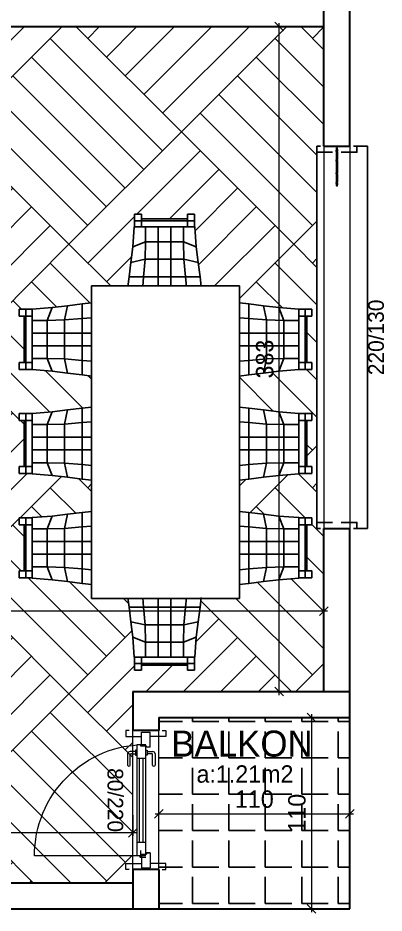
# Model space of a CAD drawing. Header units: centimetres. Extents: x 562865 to 1310255, y -148070 to 32737.
# Drawn here: x 618617 to 618828, y 17073 to 17588 of the extents above; entities that cross this region are included whole.
import ezdxf
from ezdxf.enums import TextEntityAlignment as Align

# ---------------------------------------------------------------- set-up
doc = ezdxf.new("R2010")
doc.units = ezdxf.units.CM
doc.header["$LTSCALE"] = 2.5
doc.layers.get('0').update_dxf_attribs({"color": 86})
for name, color, linetype in [('alan', 7, 'Continuous'), ('kapi-yazi', 7, 'Continuous'), ('mahal', 7, 'Continuous'), ('penc-yazi', 7, 'Continuous'), ('pencere', 7, 'Continuous'), ('tarama', 173, 'Continuous')]:
    doc.layers.add(name, color=color, linetype=linetype)
for name, color, linetype, lineweight in [('DUVAR', 4, 'Continuous', 30), ('duvar-kesim', 7, 'Continuous', 0), ('GÖRÜNÜŞLER', 96, 'Continuous', 25), ('iç ölçü', 106, 'Continuous', 18), ('kapi', 9, 'Continuous', 0)]:
    doc.layers.add(name, color=color, linetype=linetype, lineweight=lineweight)
doc.styles.add('PINAR', font='comic.ttf')
doc.dimstyles.new('TEMİZ ÖLÇÜ', dxfattribs={"dimtxt": 10, "dimasz": 5, "dimexe": 1.8, "dimexo": 0.625, "dimgap": 3, "dimtad": 1, "dimdec": 0, "dimrnd": 0.5, "dimzin": 1, "dimdsep": 46, "dimtxsty": 'PINAR', "dimblk": 'OBLIQUE', "dimcen": 0.9, "dimdle": 2, "dimclrd": 256, "dimclre": 256, "dimclrt": 7, "dimadec": 0, "dimazin": 0, "dimtfac": 1, "dimtdec": 0, "dimtofl": 0, "dimtmove": 2, "dimatfit": 2, "dimfxl": 10, "dimfxlon": 1, "dimlwd": -1, "dimlwe": -1, "dimarcsym": 0})

# ---------------------------------------------------------------- blocks, each defined once
blk = doc.blocks.new('_Oblique')
at = {"color": 0, "linetype": 'ByBlock', "lineweight": -2}
blk.add_line((-0.5, -0.5), (0.5, 0.5), dxfattribs=at)
blk = doc.blocks.new('*D1297')
at = {"layer": 'Defpoints', "color": 0}
for p in [(618807.99, 17129.94), (618697.99, 17108.61), (618807.99, 17108.61)]:
    blk.add_point(p, dxfattribs=at)
at = {"layer": 'iç ölçü'}
for p, q in [((618697.99, 17119.94), (618697.99, 17131.74)), ((618807.99, 17119.94), (618807.99, 17131.74)), ((618695.99, 17129.94), (618809.99, 17129.94))]:
    blk.add_line(p, q, dxfattribs=at)
at = {"layer": 'iç ölçü', "linetype": 'ByBlock', "xscale": 5, "yscale": 5, "zscale": 5, "rotation": 180}
blk.add_blockref('_Oblique', (618697.99, 17129.94), dxfattribs=at)
at = {"layer": 'iç ölçü', "linetype": 'ByBlock', "xscale": 5, "yscale": 5, "zscale": 5}
blk.add_blockref('_Oblique', (618807.99, 17129.94), dxfattribs=at)
at = {"layer": 'iç ölçü', "color": 7, "insert": (618752.99, 17138.35), "char_height": 10, "attachment_point": 5, "style": 'PINAR'}
blk.add_mtext('110', dxfattribs=at)
blk = doc.blocks.new('*D1298')
at = {"layer": 'Defpoints', "color": 0}
for p in [(618783.95, 17185.3), (618783.95, 17075.3), (618785.89, 17075.3)]:
    blk.add_point(p, dxfattribs=at)
at = {"layer": 'iç ölçü'}
for p, q in [((618784.58, 17185.3), (618787.69, 17185.3)), ((618785.89, 17187.3), (618785.89, 17073.3)), ((618784.58, 17075.3), (618787.69, 17075.3))]:
    blk.add_line(p, q, dxfattribs=at)
at = {"layer": 'iç ölçü', "linetype": 'ByBlock', "xscale": 5, "yscale": 5, "zscale": 5}
for p, rotation in [((618785.89, 17185.3), 90), ((618785.89, 17075.3), 270)]:
    blk.add_blockref('_Oblique', p, dxfattribs=dict(at, rotation=rotation))
at = {"layer": 'iç ölçü', "color": 7, "insert": (618777.49, 17130.3), "char_height": 10, "attachment_point": 5, "rotation": 90, "style": 'PINAR'}
blk.add_mtext('110', dxfattribs=at)
blk = doc.blocks.new('*D1300')
at = {"layer": 'Defpoints', "color": 0}
for p in [(618792.99, 17315.69), (618232.67, 17272.39), (618232.67, 17246.64)]:
    blk.add_point(p, dxfattribs=at)
at = {"layer": 'iç ölçü'}
for p, q in [((618232.67, 17256.64), (618232.67, 17244.84)), ((618792.99, 17256.64), (618792.99, 17244.84)), ((618794.99, 17246.64), (618230.67, 17246.64))]:
    blk.add_line(p, q, dxfattribs=at)
at = {"layer": 'iç ölçü', "linetype": 'ByBlock', "xscale": 5, "yscale": 5, "zscale": 5, "rotation": 180}
blk.add_blockref('_Oblique', (618232.67, 17246.64), dxfattribs=at)
at = {"layer": 'iç ölçü', "linetype": 'ByBlock', "xscale": 5, "yscale": 5, "zscale": 5}
blk.add_blockref('_Oblique', (618792.99, 17246.64), dxfattribs=at)
at = {"layer": 'iç ölçü', "color": 7, "insert": (618512.83, 17255.16), "char_height": 10, "attachment_point": 5, "style": 'PINAR'}
blk.add_mtext('561', dxfattribs=at)
blk = doc.blocks.new('*D1301')
at = {"layer": 'Defpoints', "color": 0}
for p in [(618745.49, 17583.01), (618767.33, 17583.01), (618745.49, 17200.3)]:
    blk.add_point(p, dxfattribs=at)
at = {"layer": 'iç ölçü'}
for p, q in [((618767.33, 17198.3), (618767.33, 17585.01)), ((618757.33, 17583.01), (618769.13, 17583.01)), ((618757.33, 17200.3), (618769.13, 17200.3))]:
    blk.add_line(p, q, dxfattribs=at)
at = {"layer": 'iç ölçü', "linetype": 'ByBlock', "xscale": 5, "yscale": 5, "zscale": 5}
for p, rotation in [((618767.33, 17583.01), 90), ((618767.33, 17200.3), 270)]:
    blk.add_blockref('_Oblique', p, dxfattribs=dict(at, rotation=rotation))
at = {"layer": 'iç ölçü', "color": 7, "insert": (618758.97, 17391.66), "char_height": 10, "attachment_point": 5, "rotation": 90, "style": 'PINAR'}
blk.add_mtext('383', dxfattribs=at)
blk = doc.blocks.new('*D1302')
at = {"layer": 'Defpoints', "color": 0}
for p in [(618232.67, 17137.8), (618682.99, 17137.8), (618232.67, 17119.08)]:
    blk.add_point(p, dxfattribs=at)
at = {"layer": 'iç ölçü'}
for p, q in [((618232.67, 17129.08), (618232.67, 17117.28)), ((618682.99, 17129.08), (618682.99, 17117.28)), ((618684.99, 17119.08), (618230.67, 17119.08))]:
    blk.add_line(p, q, dxfattribs=at)
at = {"layer": 'iç ölçü', "linetype": 'ByBlock', "xscale": 5, "yscale": 5, "zscale": 5, "rotation": 180}
blk.add_blockref('_Oblique', (618232.67, 17119.08), dxfattribs=at)
at = {"layer": 'iç ölçü', "linetype": 'ByBlock', "xscale": 5, "yscale": 5, "zscale": 5}
blk.add_blockref('_Oblique', (618682.99, 17119.08), dxfattribs=at)
at = {"layer": 'iç ölçü', "color": 7, "insert": (618457.83, 17127.58), "char_height": 10, "attachment_point": 5, "style": 'PINAR'}
blk.add_mtext('451', dxfattribs=at)
blk = doc.blocks.new('fm-win3')
at = {"color": 8, "linetype": 'Continuous'}
for p, q in [((16.9, 0.3), (16.9, -0.9)), ((56, 0.3), (16.9, 0.3)), ((17.9, 0.3), (17.9, -0.9)), ((55, 0.3), (55, -0.9)), ((56, 0.3), (56, -0.9)), ((65.6, 1.4), (65.6, 0.2)), ((65.6, 1.4), (114.3, 1.4)), ((65.6, 0.2), (114.3, 0.2)), ((66.6, 1.4), (66.6, 0.2)), ((67.4, 3), (112.5, 3)), ((113.3, 1.4), (113.3, 0.2)), ((114.3, 1.4), (114.3, 0.2)), ((123.9, 0.3), (123.9, -0.9)), ((123.9, 0.3), (163.2, 0.3)), ((124.9, 0.3), (124.9, -0.9)), ((162.2, 0.3), (162.2, -0.9)), ((163.2, 0.3), (163.2, -0.9)), ((56, -0.9), (16.9, -0.9)), ((54.5, -3.3), (18.4, -3.3)), ((67.5, -1.8), (112.3, -1.8)), ((123.9, -0.9), (163.2, -0.9)), ((125.4, -3.3), (161.6, -3.3))]:
    blk.add_line(p, q, dxfattribs=at)
at = {"linetype": 'Continuous'}
for points in [[(7, -1.8), (0, -1.8), (0, 1.8), (7, 1.8)], [(11, 0.7), (11.3, 0.7), (11.3, 1), (11, 1), (11, 2), (12.2, 2), (12.2, 2.7), (12.8, 2.7), (12.9, 2), (13.2, 2), (13, 3), (5.6, 3), (5.4, 2), (5.8, 2), (5.9, 2.7), (6.4, 2.7), (6.4, 2), (7.7, 2), (7.7, 1), (7.4, 1), (7.4, 0.7), (7.7, 0.7), (7.7, 0.2), (7.4, 0.2), (7.4, -0.1), (7.7, -0.1), (7.7, -1.7), (7.4, -1.7), (7.4, -2), (11.3, -2), (11.3, -1.7), (11, -1.7), (11, -0.1), (11.3, -0.1), (11.3, 0.2), (11, 0.2)], [(16.1, -1.4), (16.4, -1.4), (16.4, -1.2), (16.1, -1.2), (16.1, 0.9), (16.9, 0.9), (16.9, 1.6), (17.4, 1.6), (17.5, 0.9), (17.9, 0.9), (17.7, 1.9), (12.8, 1.9), (12.8, 1.6), (12.9, 1.6), (12.9, 0.8), (12.1, 0.8), (12.1, -0.2), (13.1, -0.2), (13.1, -1.8), (12.1, -1.8), (12.1, -2.3), (10.5, -2.3), (10.5, -3.5), (16.4, -3.5), (16.4, -3.2), (16.1, -3.2)], [(56.8, -1.2), (56.8, 0.9), (56, 0.9), (56, 1.6), (55.4, 1.6), (55.3, 0.9), (55, 0.9), (55.2, 1.9), (60.1, 1.9), (60.1, 1.6), (60, 1.6), (60, 0.8), (60.8, 0.8), (60.8, -0.2), (59.8, -0.2), (59.8, -1.8), (60.8, -1.8), (60.8, -2.3), (62.4, -2.3), (62.4, -3.5), (56.5, -3.5), (56.5, -3.2), (56.8, -3.2), (56.8, -1.4), (56.5, -1.4), (56.5, -1.2)], [(62.1, -1.7), (62.1, -0.1), (61.8, -0.1), (61.8, 0.2), (62.1, 0.2), (62.1, 0.7), (61.8, 0.7), (61.8, 1), (62.1, 1), (62.1, 2), (60.8, 2), (60.8, 2.7), (60.2, 2.7), (60.1, 2), (59.8, 2), (60, 3), (67.1, 3), (67.3, 2), (67, 2), (66.9, 2.7), (66.3, 2.7), (66.3, 2), (65.1, 2), (65.1, 1), (65.4, 1), (65.4, 0.7), (65.1, 0.7), (65.1, 0.2), (65.4, 0.2), (65.4, -0.1), (65.1, -0.1), (65.1, -1.7), (65.4, -1.7), (65.4, -2), (61.8, -2), (61.8, -1.7)], [(118, 2), (119.2, 2), (119.2, 2.7), (119.8, 2.7), (119.9, 2), (120.2, 2), (120, 3), (112.8, 3), (112.6, 2), (112.9, 2), (113, 2.7), (113.5, 2.7), (113.5, 2), (114.7, 2), (114.7, 1), (114.4, 1), (114.4, 0.7), (114.7, 0.7), (114.7, 0.2), (114.4, 0.2), (114.4, -0.1), (114.7, -0.1), (114.7, -1.7), (114.4, -1.7), (114.4, -2), (118.3, -2), (118.3, -1.7), (118, -1.7), (118, -0.1), (118.3, -0.1), (118.3, 0.2), (118, 0.2), (118, 0.7), (118.3, 0.7), (118.3, 1), (118, 1)], [(123.1, -1.2), (123.1, 0.9), (123.9, 0.9), (123.9, 1.6), (124.4, 1.6), (124.5, 0.9), (124.9, 0.9), (124.7, 1.9), (119.8, 1.9), (119.8, 1.6), (119.9, 1.6), (119.9, 0.8), (119.1, 0.8), (119.1, -0.2), (120.1, -0.2), (120.1, -1.8), (119.1, -1.8), (119.1, -2.3), (117.5, -2.3), (117.5, -3.5), (123.4, -3.5), (123.4, -3.2), (123.1, -3.2), (123.1, -1.4), (123.4, -1.4), (123.4, -1.2)], [(164, -1.4), (163.7, -1.4), (163.7, -1.2), (164, -1.2), (164, 0.9), (163.1, 0.9), (163.1, 1.6), (162.6, 1.6), (162.5, 0.9), (162.2, 0.9), (162.4, 1.9), (167.3, 1.9), (167.3, 1.6), (167.2, 1.6), (167.2, 0.8), (168, 0.8), (168, -0.2), (167, -0.2), (167, -1.8), (168, -1.8), (168, -2.3), (169.5, -2.3), (169.5, -3.5), (163.7, -3.5), (163.7, -3.2), (164, -3.2)], [(169, 0.7), (168.7, 0.7), (168.7, 1), (169, 1), (169, 2), (167.8, 2), (167.8, 2.7), (167.2, 2.7), (167.1, 2), (166.8, 2), (167, 3), (174.4, 3), (174.6, 2), (174.2, 2), (174.1, 2.7), (173.6, 2.7), (173.6, 2), (172.3, 2), (172.3, 1), (172.6, 1), (172.6, 0.7), (172.3, 0.7), (172.3, 0.2), (172.6, 0.2), (172.6, -0.1), (172.3, -0.1), (172.3, -1.7), (172.6, -1.7), (172.6, -2), (168.7, -2), (168.7, -1.7), (169, -1.7), (169, -0.1), (168.7, -0.1), (168.7, 0.2), (169, 0.2)], [(173, -1.8), (180, -1.8), (180, 1.8), (173, 1.8)]]:
    blk.add_lwpolyline(points, close=True, dxfattribs=at)
at = {"color": 8, "linetype": 'Continuous'}
for points in [[(56.4, 1.9), (54.6, 3.7), (18.2, 3.7), (16.4, 1.9)], [(123.4, 1.9), (125.2, 3.7), (161.8, 3.7), (163.6, 1.9)]]:
    blk.add_lwpolyline(points, dxfattribs=at)
for points in [[(16.2, -2.4), (16.5, -2.4), (16.5, -3.3), (18.2, -3.3), (18.2, -1.6), (17.9, -1.6), (17.9, -2.1), (17.4, -2.1), (17.4, -1.6), (17.1, -1.6), (17.1, -2.1), (16.3, -2.1), (16.3, -1.6), (16.2, -1.6)], [(56.7, -2.4), (56.4, -2.4), (56.4, -3.3), (54.7, -3.3), (54.7, -1.6), (55, -1.6), (55, -2.1), (55.5, -2.1), (55.5, -1.6), (55.8, -1.6), (55.8, -2.1), (56.6, -2.1), (56.6, -1.6), (56.7, -1.6)], [(65.5, -1.4), (65.5, -1.8), (67.2, -1.8), (67.2, -0.4), (66.9, -0.4), (66.9, -0.9), (66.4, -0.9), (66.4, -0.4), (66.1, -0.4), (66.1, -1.1), (65.3, -1.1), (65.3, -0.4), (65.2, -0.4), (65.2, -1.4)], [(114.3, -1.4), (114.3, -1.8), (112.6, -1.8), (112.6, -0.4), (112.9, -0.4), (112.9, -0.9), (113.4, -0.9), (113.4, -0.4), (113.7, -0.4), (113.7, -1.1), (114.5, -1.1), (114.5, -0.4), (114.6, -0.4), (114.6, -1.4)], [(123.2, -2.4), (123.5, -2.4), (123.5, -3.3), (125.2, -3.3), (125.2, -1.6), (124.9, -1.6), (124.9, -2.1), (124.4, -2.1), (124.4, -1.6), (124.1, -1.6), (124.1, -2.1), (123.3, -2.1), (123.3, -1.6), (123.2, -1.6)], [(163.9, -2.4), (163.6, -2.4), (163.6, -3.3), (161.9, -3.3), (161.9, -1.6), (162.2, -1.6), (162.2, -2.1), (162.7, -2.1), (162.7, -1.6), (163, -1.6), (163, -2.1), (163.8, -2.1), (163.8, -1.6), (163.9, -1.6)]]:
    blk.add_lwpolyline(points, close=True, dxfattribs=at)
blk = doc.blocks.new('Table-1')
at = {"color": 33}
for p, q in [((-76.91, 74.89), (-76.91, 82.32)), ((-72.9, 82.32), (-76.91, 82.32)), ((-76.91, 78.51), (-42.33, 78.51)), ((-72.9, 82.32), (-72.9, 74.89)), ((-46.34, 79.56), (-72.9, 79.56)), ((-46.34, 74.89), (-46.34, 82.32)), ((-46.34, 82.32), (-42.33, 82.32)), ((-42.33, 82.32), (-42.33, 74.89)), ((-16.89, 74.89), (-16.89, 82.32)), ((-12.88, 82.32), (-16.89, 82.32)), ((-16.89, 78.51), (17.69, 78.51)), ((-12.88, 82.32), (-12.88, 74.89)), ((13.68, 79.56), (-12.88, 79.56)), ((13.68, 74.89), (13.68, 82.32)), ((13.68, 82.32), (17.69, 82.32)), ((17.69, 82.32), (17.69, 74.89)), ((43.07, 74.89), (43.07, 82.32)), ((47.08, 82.32), (43.07, 82.32)), ((43.07, 78.51), (77.64, 78.51)), ((47.08, 82.32), (47.08, 74.89)), ((73.63, 79.56), (47.08, 79.56)), ((73.63, 74.89), (73.63, 82.32)), ((73.63, 82.32), (77.64, 82.32)), ((77.64, 82.32), (77.64, 74.89)), ((-42.26, 74.89), (-77.04, 74.89)), ((17.76, 74.89), (-17.02, 74.89)), ((77.71, 74.89), (42.93, 74.89)), ((-129.96, 16.12), (-122.53, 16.12)), ((-129.96, 12.11), (-129.96, 16.12)), ((-126.14, -18.46), (-126.14, 16.12)), ((-122.53, 16.19), (-122.53, -18.59)), ((125.04, 16.19), (125.04, -18.59)), ((132.47, 16.12), (125.04, 16.12)), ((128.66, -18.46), (128.66, 16.12)), ((132.47, 12.11), (132.47, 16.12)), ((-122.53, 12.11), (-129.96, 12.11)), ((-127.2, 12.11), (-127.2, -14.45)), ((125.04, 12.11), (132.47, 12.11)), ((129.71, 12.11), (129.71, -14.45)), ((-129.96, -14.45), (-122.53, -14.45)), ((-129.96, -14.45), (-129.96, -18.46)), ((132.47, -14.45), (125.04, -14.45)), ((132.47, -14.45), (132.47, -18.46)), ((-122.53, -18.46), (-129.96, -18.46)), ((125.04, -18.46), (132.47, -18.46)), ((-42.26, -78.48), (-77.04, -78.48)), ((-76.91, -78.48), (-76.91, -85.9)), ((-76.91, -82.09), (-42.33, -82.09)), ((-72.9, -85.9), (-72.9, -78.48)), ((-46.34, -78.48), (-46.34, -85.9)), ((-42.33, -85.9), (-42.33, -78.48)), ((17.76, -78.48), (-17.02, -78.48)), ((-16.89, -78.48), (-16.89, -85.9)), ((-16.89, -82.09), (17.69, -82.09)), ((-12.88, -85.9), (-12.88, -78.48)), ((13.68, -78.48), (13.68, -85.9)), ((17.69, -85.9), (17.69, -78.48)), ((77.71, -78.48), (42.93, -78.48)), ((43.07, -78.48), (43.07, -85.9)), ((43.07, -82.09), (77.64, -82.09)), ((47.08, -85.9), (47.08, -78.48)), ((73.63, -78.48), (73.63, -85.9)), ((77.64, -85.9), (77.64, -78.48)), ((-72.9, -85.9), (-76.91, -85.9)), ((-46.34, -83.14), (-72.9, -83.14)), ((-46.34, -85.9), (-42.33, -85.9)), ((-12.88, -85.9), (-16.89, -85.9)), ((13.68, -83.14), (-12.88, -83.14)), ((13.68, -85.9), (17.69, -85.9)), ((47.08, -85.9), (43.07, -85.9)), ((73.63, -83.14), (47.08, -83.14)), ((73.63, -85.9), (77.64, -85.9))]:
    blk.add_line(p, q, dxfattribs=at)
for p, q in [((-77.04, 74.89), (-77.96, 63.39)), ((-70.66, 66.35), (-70.66, 74.89)), ((-63.3, 74.89), (-63.3, 40.71)), ((-56, 40.71), (-56, 74.89)), ((-48.7, 74.89), (-48.7, 66.35)), ((-41.34, 63.39), (-42.26, 74.89)), ((-17.02, 74.89), (-17.94, 63.39)), ((-10.64, 66.35), (-10.64, 74.89)), ((-3.28, 74.89), (-3.28, 40.71)), ((4.02, 40.71), (4.02, 74.89)), ((11.31, 74.89), (11.31, 66.35)), ((18.68, 63.39), (17.76, 74.89)), ((42.93, 74.89), (42.01, 63.39)), ((49.31, 66.35), (49.31, 74.89)), ((56.67, 74.89), (56.67, 40.71)), ((63.97, 40.71), (63.97, 74.89)), ((71.27, 74.89), (71.27, 66.35)), ((78.63, 63.39), (77.71, 74.89)), ((-79.01, 54.51), (-77.96, 63.39)), ((-77.96, 63.39), (-70.66, 66.35)), ((-70.86, 56.35), (-70.66, 66.35)), ((-70.66, 66.35), (-48.7, 66.35)), ((-48.44, 56.35), (-48.7, 66.35)), ((-48.7, 66.35), (-41.34, 63.39)), ((-40.29, 54.51), (-41.34, 63.39)), ((-18.99, 54.51), (-17.94, 63.39)), ((-17.94, 63.39), (-10.64, 66.35)), ((-10.84, 56.35), (-10.64, 66.35)), ((-10.64, 66.35), (11.31, 66.35)), ((11.58, 56.35), (11.31, 66.35)), ((11.31, 66.35), (18.68, 63.39)), ((19.73, 54.51), (18.68, 63.39)), ((40.96, 54.51), (42.01, 63.39)), ((42.01, 63.39), (49.31, 66.35)), ((49.11, 56.35), (49.31, 66.35)), ((49.31, 66.35), (71.27, 66.35)), ((71.53, 56.35), (71.27, 66.35)), ((71.27, 66.35), (78.63, 63.39)), ((79.68, 54.51), (78.63, 63.39)), ((-80.13, 46.16), (-79.01, 54.51)), ((-79.01, 54.51), (-70.86, 56.35)), ((-70.86, 56.35), (-71.71, 46.16)), ((-48.44, 56.35), (-70.86, 56.35)), ((-48.44, 56.35), (-47.59, 46.16)), ((-40.29, 54.51), (-48.44, 56.35)), ((-39.24, 46.16), (-40.29, 54.51)), ((-20.11, 46.16), (-18.99, 54.51)), ((-18.99, 54.51), (-10.84, 56.35)), ((-10.84, 56.35), (-11.69, 46.16)), ((11.58, 56.35), (-10.84, 56.35)), ((19.73, 54.51), (11.58, 56.35)), ((11.58, 56.35), (12.43, 46.16)), ((20.78, 46.16), (19.73, 54.51)), ((39.85, 46.16), (40.96, 54.51)), ((40.96, 54.51), (49.11, 56.35)), ((49.11, 56.35), (48.26, 46.16)), ((71.53, 56.35), (49.11, 56.35)), ((79.68, 54.51), (71.53, 56.35)), ((71.53, 56.35), (72.39, 46.16)), ((80.73, 46.16), (79.68, 54.51)), ((-80.79, 40.64), (-80.13, 46.16)), ((-39.24, 46.16), (-80.13, 46.16)), ((-71.71, 46.16), (-72.24, 40.71)), ((-47.59, 46.16), (-47.19, 40.71)), ((-38.65, 40.71), (-39.24, 46.16)), ((-20.77, 40.64), (-20.11, 46.16)), ((20.78, 46.16), (-20.11, 46.16)), ((-11.69, 46.16), (-12.22, 40.71)), ((12.43, 46.16), (12.83, 40.71)), ((21.37, 40.71), (20.78, 46.16)), ((39.19, 40.64), (39.85, 46.16)), ((80.73, 46.16), (39.85, 46.16)), ((48.26, 46.16), (47.73, 40.71)), ((72.39, 46.16), (72.78, 40.71)), ((81.33, 40.71), (80.73, 46.16)), ((-88.74, 40.71), (91.25, 40.71)), ((-88.74, -44.29), (-88.74, 40.71)), ((91.25, 40.71), (91.25, -44.29)), ((-111.02, 17.11), (-122.53, 16.19)), ((-113.98, 9.74), (-111.02, 17.11)), ((-102.15, 18.16), (-111.02, 17.11)), ((-102.15, 18.16), (-103.99, 10.01)), ((-93.8, 19.21), (-102.15, 18.16)), ((-88.35, 19.8), (-93.8, 19.21)), ((-93.8, 19.21), (-93.8, -21.68)), ((90.86, 19.8), (96.31, 19.21)), ((96.31, 19.21), (96.31, -21.68)), ((96.31, 19.21), (104.66, 18.16)), ((104.66, 18.16), (113.54, 17.11)), ((104.66, 18.16), (106.5, 10.01)), ((116.5, 9.74), (113.54, 17.11)), ((113.54, 17.11), (125.04, 16.19)), ((-103.99, 10.01), (-93.8, 10.86)), ((-93.8, 10.86), (-88.35, 11.26)), ((96.31, 10.86), (90.86, 11.26)), ((106.5, 10.01), (96.31, 10.86)), ((-122.53, 9.74), (-113.98, 9.74)), ((-103.99, 10.01), (-113.98, 9.74)), ((-113.98, -12.21), (-113.98, 9.74)), ((-103.99, 10.01), (-103.99, -12.41)), ((106.5, 10.01), (106.5, -12.41)), ((106.5, 10.01), (116.5, 9.74)), ((116.5, -12.21), (116.5, 9.74)), ((125.04, 9.74), (116.5, 9.74)), ((-88.35, 2.45), (-122.53, 2.45)), ((90.86, 2.45), (125.04, 2.45)), ((-122.53, -4.85), (-88.35, -4.85)), ((125.04, -4.85), (90.86, -4.85)), ((-113.98, -12.21), (-122.53, -12.21)), ((-103.99, -12.41), (-113.98, -12.21)), ((-111.02, -19.51), (-113.98, -12.21)), ((-102.15, -20.56), (-103.99, -12.41)), ((-103.99, -12.41), (-93.8, -13.26)), ((-93.8, -13.26), (-88.35, -13.79)), ((96.31, -13.26), (90.86, -13.79)), ((106.5, -12.41), (96.31, -13.26)), ((104.66, -20.56), (106.5, -12.41)), ((106.5, -12.41), (116.5, -12.21)), ((113.54, -19.51), (116.5, -12.21)), ((116.5, -12.21), (125.04, -12.21)), ((-122.53, -18.59), (-111.02, -19.51)), ((-102.15, -20.56), (-111.02, -19.51)), ((-93.8, -21.68), (-102.15, -20.56)), ((96.31, -21.68), (104.66, -20.56)), ((104.66, -20.56), (113.54, -19.51)), ((125.04, -18.59), (113.54, -19.51)), ((-88.28, -22.34), (-93.8, -21.68)), ((90.79, -22.34), (96.31, -21.68)), ((91.25, -44.29), (-88.74, -44.29)), ((-80.79, -44.23), (-80.13, -49.75)), ((-71.71, -49.75), (-72.24, -44.29)), ((-63.3, -78.48), (-63.3, -44.29)), ((-56, -44.29), (-56, -78.48)), ((-47.59, -49.75), (-47.19, -44.29)), ((-38.65, -44.29), (-39.24, -49.75)), ((-20.77, -44.23), (-20.11, -49.75)), ((-11.69, -49.75), (-12.22, -44.29)), ((-3.28, -78.48), (-3.28, -44.29)), ((4.02, -44.29), (4.02, -78.48)), ((12.43, -49.75), (12.83, -44.29)), ((21.37, -44.29), (20.78, -49.75)), ((39.19, -44.23), (39.85, -49.75)), ((48.26, -49.75), (47.73, -44.29)), ((56.67, -78.48), (56.67, -44.29)), ((63.97, -44.29), (63.97, -78.48)), ((72.39, -49.75), (72.78, -44.29)), ((81.33, -44.29), (80.73, -49.75)), ((-39.24, -49.75), (-80.13, -49.75)), ((-80.13, -49.75), (-79.01, -58.1)), ((-70.86, -59.94), (-71.71, -49.75)), ((-48.44, -59.94), (-47.59, -49.75)), ((-39.24, -49.75), (-40.29, -58.1)), ((20.78, -49.75), (-20.11, -49.75)), ((-20.11, -49.75), (-18.99, -58.1)), ((-10.84, -59.94), (-11.69, -49.75)), ((11.58, -59.94), (12.43, -49.75)), ((20.78, -49.75), (19.73, -58.1)), ((80.73, -49.75), (39.85, -49.75)), ((39.85, -49.75), (40.96, -58.1)), ((49.11, -59.94), (48.26, -49.75)), ((71.53, -59.94), (72.39, -49.75)), ((80.73, -49.75), (79.68, -58.1)), ((-79.01, -58.1), (-77.96, -66.97)), ((-79.01, -58.1), (-70.86, -59.94)), ((-48.44, -59.94), (-70.86, -59.94)), ((-70.86, -59.94), (-70.66, -69.93)), ((-48.44, -59.94), (-48.7, -69.93)), ((-40.29, -58.1), (-48.44, -59.94)), ((-40.29, -58.1), (-41.34, -66.97)), ((-18.99, -58.1), (-10.84, -59.94)), ((-18.99, -58.1), (-17.94, -66.97)), ((-10.84, -59.94), (-10.64, -69.93)), ((11.58, -59.94), (-10.84, -59.94)), ((11.58, -59.94), (11.31, -69.93)), ((19.73, -58.1), (11.58, -59.94)), ((19.73, -58.1), (18.68, -66.97)), ((40.96, -58.1), (42.01, -66.97)), ((40.96, -58.1), (49.11, -59.94)), ((49.11, -59.94), (49.31, -69.93)), ((71.53, -59.94), (49.11, -59.94)), ((71.53, -59.94), (71.27, -69.93)), ((79.68, -58.1), (71.53, -59.94)), ((79.68, -58.1), (78.63, -66.97)), ((-77.04, -78.48), (-77.96, -66.97)), ((-77.96, -66.97), (-70.66, -69.93)), ((-48.7, -69.93), (-41.34, -66.97)), ((-41.34, -66.97), (-42.26, -78.48)), ((-17.94, -66.97), (-10.64, -69.93)), ((-17.02, -78.48), (-17.94, -66.97)), ((11.31, -69.93), (18.68, -66.97)), ((18.68, -66.97), (17.76, -78.48)), ((42.01, -66.97), (49.31, -69.93)), ((42.93, -78.48), (42.01, -66.97)), ((71.27, -69.93), (78.63, -66.97)), ((78.63, -66.97), (77.71, -78.48)), ((-70.66, -69.93), (-48.7, -69.93)), ((-70.66, -69.93), (-70.66, -78.48)), ((-48.7, -78.48), (-48.7, -69.93)), ((-10.64, -69.93), (11.31, -69.93)), ((-10.64, -69.93), (-10.64, -78.48)), ((11.31, -78.48), (11.31, -69.93)), ((49.31, -69.93), (71.27, -69.93)), ((49.31, -69.93), (49.31, -78.48)), ((71.27, -78.48), (71.27, -69.93))]:
    blk.add_line(p, q)
blk = doc.blocks.new('fm-door1')
at = {"linetype": 'Continuous'}
for p, q in [((0, 25), (0, -25)), ((100, 25), (0, 25)), ((79.7, 31.8), (79.7, -0.3)), ((84, 27.6), (127.8, 27.6)), ((90, 50), (910, 50)), ((90, 50), (90, 30)), ((100, 30), (90, 30)), ((100, 30), (100, -5)), ((100, 30), (100, -5)), ((100, 0), (900, 0)), ((190, 50), (190, 0)), ((810, 50), (810, 0)), ((910, 30), (900, 30)), ((900, 30), (900, -5)), ((900, 25), (1000, 25)), ((910, 50), (910, 30)), ((1000, 25), (1000, -25)), ((110, -25), (0, -25)), ((100, -5), (110, -5)), ((110, -5), (100, -5)), ((110, -5), (110, -25)), ((110, -25), (110, -5)), ((890, -25), (890, -5)), ((890, -5), (900, -5)), ((890, -25), (1000, -25))]:
    blk.add_line(p, q, dxfattribs=at)
at = {"color": 8, "linetype": 'Continuous'}
for p, q in [((190, 35), (810, 35)), ((190, 15), (810, 15))]:
    blk.add_line(p, q, dxfattribs=at)
at = {"linetype": 'Continuous'}
for points in [[(857.6, 58.1), (857.6, 88.9, 0.414214), (842.4, 104.1), (758.6, 104.1, 1), (758.6, 88.9), (834.8, 88.9, -0.414214), (842.4, 81.3), (842.4, 58.1)], [(857.6, -8.1), (857.6, -38.9, -0.414214), (842.4, -54.1), (758.6, -54.1, -1), (758.6, -38.9), (834.8, -38.9, 0.414214), (842.4, -31.3), (842.4, -8.1)]]:
    blk.add_lwpolyline(points, format="xyb", dxfattribs=at)
for points in [[(869, 50), (869, 58.1), (831, 58.1), (831, 50)], [(869, 0), (869, -8.1), (831, -8.1), (831, 0)]]:
    blk.add_lwpolyline(points, dxfattribs=at)
blk.add_circle((84, 31.8), 4.26, dxfattribs=at)

msp = doc.modelspace()

# ---------------------------------------------------------------- hatches: boundary and pattern name
at = {"layer": 'tarama'}
h = msp.add_hatch(dxfattribs=at)
h.set_pattern_fill('AR-PARQ1,_O', color=1, scale=0.3, angle=45)
h.set_pattern_definition([(135, (0, 0), (-129.315688, 1e-14), [91.44, -91.44]), (135, (10.78, 10.78), (-129.315688, 1e-14), [91.44, -91.44]), (135, (21.55, 21.55), (-129.315688, 1e-14), [91.44, -91.44]), (135, (32.33, 32.33), (-129.315688, 1e-14), [91.44, -91.44]), (135, (43.105, 43.105), (-129.315688, 1e-14), [91.44, -91.44]), (135, (53.88, 53.88), (-129.315688, 1e-14), [91.44, -91.44]), (135, (64.66, 64.66), (-129.315688, 1e-14), [91.44, -91.44]), (45, (-64.66, 64.66), (129.315688, -1e-14), [91.44, -91.44]), (45, (-75.43, 75.43), (129.315688, -1e-14), [91.44, -91.44]), (45, (-86.21, 86.21), (129.315688, -1e-14), [91.44, -91.44]), (45, (-96.99, 96.99), (129.315688, -1e-14), [91.44, -91.44]), (45, (-107.76, 107.76), (129.315688, -1e-14), [91.44, -91.44]), (45, (-118.54, 118.54), (129.315688, -1e-14), [91.44, -91.44]), (45, (-129.32, 129.32), (129.315688, -1e-14), [91.44, -91.44])])
h.paths.add_polyline_path([(618788.99, 17510.65), (618792.99, 17510.65), (618792.99, 17514.15), (618792.99, 17583.01), (618557.49, 17583.01), (618557.49, 17572.63), (618522.87, 17555.01), (618512.49, 17555.01), (618512.49, 17550.01), (618507.49, 17550.01), (618507.49, 17555.01), (618442.49, 17555.01), (618442.49, 17550.01), (618437.49, 17550.01), (618437.49, 17555.01), (618377.49, 17555.01), (618377.49, 17550.01), (618372.49, 17550.01), (618372.49, 17555.01), (618362.1, 17555.01), (618327.49, 17572.63), (618327.49, 17583.01), (618232.67, 17583.01), (618232.67, 17578.32), (618232.67, 17488.32), (618232.67, 17090.3), (618292.54, 17090.3), (618296.04, 17090.3), (618296.04, 17094.3), (618509.04, 17094.3), (618509.04, 17090.3), (618512.54, 17090.3), (618682.99, 17090.3), (618682.99, 17097.84), (618682.99, 17177.84), (618682.99, 17200.3), (618792.99, 17200.3), (618792.99, 17294.15), (618792.99, 17297.65), (618788.99, 17297.65)])
h.paths.add_polyline_path([(618528.31, 17444.94), (618531.1, 17444.94, -0.517638), (618537.81, 17454.44), (618580.56, 17454.44, -0.414214), (618590.06, 17444.94), (618590.06, 17269.19, -0.414214), (618580.56, 17259.69), (618537.81, 17259.69, -0.517638), (618531.1, 17269.19), (618528.31, 17269.19, -0.414214), (618523.56, 17273.94), (618523.56, 17321.44, -0.414214), (618528.31, 17326.19), (618528.31, 17328.56, -0.414214), (618523.56, 17333.31), (618523.56, 17380.81, -0.414214), (618528.31, 17385.56), (618528.31, 17387.94, -0.414214), (618523.56, 17392.69), (618523.56, 17440.19, -0.414214)], flags=16)
h.paths.add_polyline_path([(618440.2, 17344.47, -0.415274), (618454.7, 17329.92), (618454.7, 17292.03, -0.415274), (618440.2, 17277.47), (618402.2, 17277.47, -0.414214), (618387.7, 17291.97), (618387.7, 17329.97, -0.414214), (618402.2, 17344.47)], flags=16)
h.paths.add_polyline_path([(618309.72, 17443.42), (618309.72, 17395.92, -0.414214), (618304.97, 17391.17), (618304.97, 17388.79, -0.414214), (618309.72, 17384.04), (618309.72, 17336.54, -0.414214), (618304.97, 17331.79), (618304.97, 17329.42, -0.414214), (618309.72, 17324.67), (618309.72, 17277.17, -0.414214), (618304.97, 17272.42), (618302.19, 17272.42, -0.517638), (618295.47, 17262.92), (618252.72, 17262.92, -0.414214), (618243.22, 17272.42), (618243.22, 17448.17, -0.414214), (618252.72, 17457.67), (618295.47, 17457.67, -0.517638), (618302.19, 17448.17), (618304.97, 17448.17, -0.414214)], flags=16)
h.paths.add_polyline_path([(618617.76, 17420.3), (618625.19, 17420.3), (618625.19, 17420.36), (618636.7, 17421.28), (618645.57, 17422.34), (618653.92, 17423.39), (618659.37, 17423.98), (618659.37, 17433.91), (618680.32, 17433.91), (618680.87, 17438.97), (618681.92, 17447.32), (618682.98, 17456.19), (618683.9, 17467.7), (618683.96, 17467.7), (618683.96, 17475.12), (618687.97, 17475.12), (618687.97, 17472.36), (618714.53, 17472.36), (618714.53, 17475.12), (618718.54, 17475.12), (618718.54, 17467.7), (618718.67, 17467.7), (618719.59, 17456.19), (618720.64, 17447.32), (618721.76, 17438.97), (618722.36, 17433.91), (618744.37, 17433.91), (618744.37, 17423.98), (618749.83, 17423.39), (618758.18, 17422.34), (618767.05, 17421.28), (618778.56, 17420.36), (618778.56, 17420.3), (618785.99, 17420.3), (618785.99, 17416.29), (618783.23, 17416.29), (618783.23, 17389.73), (618785.99, 17389.73), (618785.99, 17385.72), (618778.56, 17385.72), (618778.56, 17385.59), (618767.05, 17384.67), (618758.18, 17383.62), (618749.83, 17382.5), (618744.37, 17381.85), (618744.37, 17364.03), (618749.83, 17363.43), (618758.18, 17362.38), (618767.05, 17361.33), (618778.56, 17360.41), (618778.56, 17360.34), (618785.99, 17360.34), (618785.99, 17356.33), (618783.23, 17356.33), (618783.23, 17329.78), (618785.99, 17329.78), (618785.99, 17325.77), (618778.56, 17325.77), (618778.56, 17325.63), (618767.05, 17324.71), (618758.18, 17323.66), (618749.83, 17322.54), (618744.37, 17321.89), (618744.37, 17304.01), (618749.83, 17303.41), (618758.18, 17302.36), (618767.05, 17301.31), (618778.56, 17300.39), (618778.56, 17300.32), (618785.99, 17300.32), (618785.99, 17296.31), (618783.23, 17296.31), (618783.23, 17269.76), (618785.99, 17269.76), (618785.99, 17265.75), (618778.56, 17265.75), (618778.56, 17265.61), (618767.05, 17264.69), (618758.18, 17263.64), (618749.83, 17262.53), (618744.37, 17261.88), (618744.37, 17253.91), (618722.36, 17253.91), (618721.76, 17248.85), (618720.64, 17240.5), (618719.59, 17231.63), (618718.67, 17220.12), (618718.54, 17220.12), (618718.54, 17212.7), (618714.53, 17212.7), (618714.53, 17215.46), (618687.97, 17215.46), (618687.97, 17212.7), (618683.96, 17212.7), (618683.96, 17220.12), (618683.9, 17220.12), (618682.98, 17231.63), (618681.92, 17240.5), (618680.87, 17248.85), (618680.32, 17253.91), (618659.37, 17253.91), (618659.37, 17261.88), (618653.92, 17262.53), (618645.57, 17263.64), (618636.7, 17264.69), (618625.19, 17265.61), (618625.19, 17265.75), (618617.76, 17265.75), (618617.76, 17269.76), (618620.52, 17269.76), (618620.52, 17296.31), (618617.76, 17296.31), (618617.76, 17300.32), (618625.19, 17300.32), (618625.19, 17300.39), (618636.7, 17301.31), (618645.57, 17302.36), (618653.92, 17303.41), (618659.37, 17304.01), (618659.37, 17321.89), (618653.92, 17322.54), (618645.57, 17323.66), (618636.7, 17324.71), (618625.19, 17325.63), (618625.19, 17325.77), (618617.76, 17325.77), (618617.76, 17329.78), (618620.52, 17329.78), (618620.52, 17356.33), (618617.76, 17356.33), (618617.76, 17360.34), (618625.19, 17360.34), (618625.19, 17360.41), (618636.7, 17361.33), (618645.57, 17362.38), (618653.92, 17363.43), (618659.37, 17364.03), (618659.37, 17381.85), (618653.92, 17382.5), (618645.57, 17383.62), (618636.7, 17384.67), (618625.19, 17385.59), (618625.19, 17385.72), (618617.76, 17385.72), (618617.76, 17389.73), (618620.52, 17389.73), (618620.52, 17416.29), (618617.76, 17416.29)], flags=16)
h.paths.add_polyline_path([(618442.81, 17209.93, -0.414214), (618447.56, 17205.18), (618449.94, 17205.18, -0.414214), (618454.69, 17209.93), (618502.19, 17209.93, -0.414214), (618506.94, 17205.18), (618506.94, 17202.39, -0.517638), (618516.44, 17195.68), (618516.44, 17152.93, -0.414214), (618506.94, 17143.43), (618331.19, 17143.43, -0.414214), (618321.69, 17152.93), (618321.69, 17195.68, -0.517638), (618331.19, 17202.39), (618331.19, 17205.18, -0.414214), (618335.94, 17209.93), (618383.44, 17209.93, -0.414214), (618388.19, 17205.18), (618390.56, 17205.18, -0.414214), (618395.31, 17209.93)], flags=16)
h.paths.add_polyline_path([(618665.32, 17162.68), (618665.32, 17113), (618681.03, 17113), (618681.03, 17162.68)], flags=24)
h.paths.add_polyline_path([(618250.37, 17508.47), (618250.37, 17558.16), (618234.62, 17558.16), (618234.62, 17508.47)], flags=24)
h.paths.add_polyline_path([(618390.98, 17355.86), (618464.41, 17355.86), (618464.41, 17372.95), (618390.98, 17372.95)], flags=24)
h.paths.add_polyline_path([(618386.42, 17369.43), (618468.98, 17369.43), (618468.98, 17394.46), (618386.42, 17394.46)], flags=24)
h.paths.add_polyline_path([(618440.2, 17339.47, -0.415524), (618449.7, 17329.93), (618449.7, 17292.02, -0.415524), (618440.2, 17282.47), (618402.2, 17282.47, -0.414214), (618392.7, 17291.97), (618392.7, 17329.97, -0.414214), (618402.2, 17339.47)], flags=0)
h.paths.add_polyline_path([(618633.74, 17413.92), (618643.73, 17414.18), (618653.92, 17415.04), (618653.92, 17390.91), (618643.73, 17391.77), (618633.74, 17391.96)], flags=0)
h.paths.add_polyline_path([(618633.74, 17353.97), (618643.73, 17354.23), (618653.92, 17355.08), (618653.92, 17330.96), (618643.73, 17331.81), (618633.74, 17332.01)], flags=0)
h.paths.add_polyline_path([(618689.22, 17438.97), (618690.07, 17449.16), (618690.34, 17459.15), (618712.29, 17459.15), (618712.49, 17449.16), (618713.35, 17438.97)], flags=0)
h.paths.add_polyline_path([(618633.74, 17293.95), (618643.73, 17294.21), (618653.92, 17295.07), (618653.92, 17270.94), (618643.73, 17271.79), (618633.74, 17271.99)], flags=0)
h.paths.add_polyline_path([(618749.83, 17415.04), (618760.02, 17414.18), (618770.01, 17413.92), (618770.01, 17391.96), (618760.02, 17391.77), (618749.83, 17390.91)], flags=0)
h.paths.add_polyline_path([(618713.35, 17248.85), (618712.49, 17238.66), (618712.29, 17228.67), (618690.34, 17228.67), (618690.07, 17238.66), (618689.22, 17248.85)], flags=0)
h.paths.add_polyline_path([(618749.83, 17355.08), (618760.02, 17354.23), (618770.01, 17353.97), (618770.01, 17332.01), (618760.02, 17331.81), (618749.83, 17330.96)], flags=0)
h.paths.add_polyline_path([(618749.83, 17295.07), (618760.02, 17294.21), (618770.01, 17293.95), (618770.01, 17271.99), (618760.02, 17271.79), (618749.83, 17270.94)], flags=0)
h.paths.add_polyline_path([(618594.43, 17322.2), (618594.43, 17351.11), (618615.63, 17351.11), (618615.63, 17322.2)], flags=24)
h.paths.add_polyline_path([(618499.59, 17265.67), (618526.07, 17265.67), (618526.07, 17244.64), (618499.59, 17244.64)], flags=24)
h.paths.add_polyline_path([(618748.61, 17377.53), (618748.61, 17405.78), (618769.33, 17405.78), (618769.33, 17377.53)], flags=24)
h.paths.add_polyline_path([(618444.32, 17138.07), (618471.33, 17138.07), (618471.33, 17117.08), (618444.32, 17117.08)], flags=24)
h = msp.add_hatch(dxfattribs=at)
h.set_pattern_fill('ANGLE,_O', color=256, scale=3)
h.set_pattern_definition([(0, (0, 0), (0, 20.955), [15.24, -5.715]), (90, (0, 0), (-20.955, 1e-15), [15.24, -5.715])])
h.paths.add_polyline_path([(618807.99, 17185.3), (618697.99, 17185.3), (618697.99, 17177.84), (618697.99, 17097.84), (618697.99, 17075.3), (618807.99, 17075.3)])
h.paths.add_polyline_path([(618717.31, 17144.16), (618777.84, 17144.16), (618777.84, 17161.24), (618717.31, 17161.24)], flags=24)
h.paths.add_polyline_path([(618698.78, 17157.47), (618792.91, 17157.47), (618792.91, 17183.06), (618698.78, 17183.06)], flags=24)
h.paths.add_polyline_path([(618740.8, 17148.76), (618765.18, 17148.76), (618765.18, 17127.94), (618740.8, 17127.94)], flags=24)
h.paths.add_polyline_path([(618767.08, 17118.11), (618767.08, 17142.49), (618787.89, 17142.49), (618787.89, 17118.11)], flags=24)

# ---------------------------------------------------------------- linework, layer by layer
at = {"layer": 'DUVAR'}
for p, q in [((618807.99, 17514.15), (618807.99, 18153.01)), ((618792.99, 17514.15), (618792.99, 17853.01)), ((618222.67, 17583.01), (618792.99, 17583.01)), ((618792.99, 17514.15), (618807.99, 17514.15)), ((618792.99, 17200.3), (618792.99, 17294.15)), ((618792.99, 17294.15), (618807.99, 17294.15)), ((618807.99, 17075.3), (618807.99, 17294.15)), ((618682.99, 17200.3), (618682.99, 17177.84)), ((618682.99, 17200.3), (618807.99, 17200.3)), ((618697.99, 17185.3), (618697.99, 17177.84)), ((618697.99, 17185.3), (618807.99, 17185.3)), ((618697.99, 17177.84), (618682.99, 17177.84)), ((618682.99, 17097.84), (618682.99, 17075.3)), ((618697.99, 17097.84), (618682.99, 17097.84)), ((618697.99, 17097.84), (618697.99, 17075.3)), ((618512.54, 17090.3), (618682.99, 17090.3)), ((618512.54, 17075.3), (618807.99, 17075.3))]:
    msp.add_line(p, q, dxfattribs=at)
at = {"layer": 'duvar-kesim'}
for p, q in [((618792.99, 17514.15), (618792.99, 17294.15)), ((618807.99, 17514.15), (618807.99, 17294.15)), ((618682.99, 17097.84), (618682.99, 17177.84)), ((618697.99, 17097.84), (618697.99, 17177.84))]:
    msp.add_line(p, q, dxfattribs=at)
at = {"layer": 'kapi'}
for points in [[(618680.99, 17177.84), (618678.99, 17177.84), (618678.99, 17174.34), (618687.99, 17174.34)], [(618699.99, 17177.84), (618701.99, 17177.84), (618701.99, 17174.34), (618692.99, 17174.34)], [(618680.99, 17097.84), (618678.99, 17097.84), (618678.99, 17101.34), (618687.99, 17101.34)], [(618699.99, 17097.84), (618701.99, 17097.84), (618701.99, 17101.34), (618692.99, 17101.34)]]:
    msp.add_lwpolyline(points, dxfattribs=at)
msp.add_lwpolyline([(618690.49, 17105.84), (618626.49, 17105.84, -0.414214), (618690.49, 17169.84, -0.414214)], format="xyb", dxfattribs=at)
at = {"layer": 'pencere'}
for points in [[(618790.99, 17514.15), (618788.99, 17514.15), (618788.99, 17510.65), (618797.99, 17510.65)], [(618788.99, 17514.15), (618788.99, 17294.15)], [(618809.99, 17514.15), (618811.99, 17514.15), (618811.99, 17510.65), (618802.99, 17510.65)], [(618811.99, 17514.15), (618817.99, 17514.15), (618817.99, 17294.15), (618811.99, 17294.15)], [(618790.99, 17294.15), (618788.99, 17294.15), (618788.99, 17297.65), (618797.99, 17297.65)], [(618809.99, 17294.15), (618811.99, 17294.15), (618811.99, 17297.65), (618802.99, 17297.65)]]:
    msp.add_lwpolyline(points, dxfattribs=at)

# ---------------------------------------------------------------- block references
at = {"layer": 'GÖRÜNÜŞLER', "rotation": 90}
msp.add_blockref('Table-1', (618700.08, 17342.65), dxfattribs=at)
at = {"layer": 'kapi', "xscale": 0.07800000000133878, "yscale": 0.09999999999854481, "zscale": 0.07800000000000001, "rotation": 90}
msp.add_blockref('fm-door1', (618690.49, 17098.84), dxfattribs=at)
at = {"layer": 'pencere', "xscale": 0.1211111111115315, "yscale": 0.09999999999854481, "zscale": 0.1211111111111112, "rotation": 270}
msp.add_blockref('fm-win3', (618800.49, 17513.15), dxfattribs=at)

# ---------------------------------------------------------------- texts
at = {"layer": 'alan', "style": 'PINAR'}
msp.add_text('a:1.21m2', height=10, dxfattribs=at).set_placement((618747.58, 17147.85), align=Align.CENTER)
at = {"layer": 'kapi-yazi', "style": 'PINAR'}
msp.add_text('80/220', height=9, rotation=270, dxfattribs=at).set_placement((618672.99, 17137.84), align=Align.MIDDLE_CENTER)
at = {"layer": 'mahal', "style": 'PINAR'}
msp.add_text('BALKON', height=15, dxfattribs=at).set_placement((618745.84, 17162.85), align=Align.CENTER)
at = {"layer": 'penc-yazi', "style": 'PINAR'}
msp.add_text('220/130', height=9, rotation=90, dxfattribs=at).set_placement((618822.99, 17404.15), align=Align.MIDDLE_CENTER)

# ---------------------------------------------------------------- dimensions: what is measured, and where the dimension line sits
at = {"layer": 'iç ölçü'}
for base, p1, p2, angle, picture, middle in [((618767.33, 17583.01), (618745.49, 17200.3), (618745.49, 17583.01), 90, '*D1301', (618758.97, 17391.66)), ((618785.89, 17075.3), (618783.95, 17185.3), (618783.95, 17075.3), 90, '*D1298', (618777.49, 17130.3)), ((618807.99, 17129.94), (618697.99, 17108.61), (618807.99, 17108.61), 180, '*D1297', (618752.99, 17138.35))]:
    dim = msp.add_linear_dim(base=base, p1=p1, p2=p2, angle=angle, dimstyle='TEMİZ ÖLÇÜ', override={"dimarcsym": 1}, dxfattribs=at)
    dim.commit()
    dim.dimension.update_dxf_attribs({"geometry": picture, "text_midpoint": middle})
for base, p1, p2, picture, middle in [((618232.67, 17246.64), (618792.99, 17315.69), (618232.67, 17272.39), '*D1300', (618512.83, 17255.16)), ((618232.67, 17119.08), (618682.99, 17137.8), (618232.67, 17137.8), '*D1302', (618457.83, 17127.58))]:
    dim = msp.add_linear_dim(base=base, p1=p1, p2=p2, dimstyle='TEMİZ ÖLÇÜ', override={"dimarcsym": 1}, dxfattribs=at)
    dim.commit()
    dim.dimension.update_dxf_attribs({"geometry": picture, "text_midpoint": middle})

doc.saveas('drawing.dxf')
